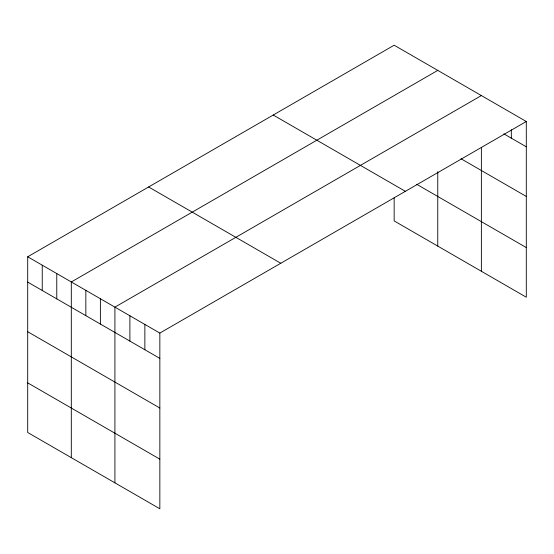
<?xml version="1.0" encoding="UTF-8"?>
<svg xmlns="http://www.w3.org/2000/svg" width="554" height="554" viewBox="0 0 554 554"><rect width="100%" height="100%" fill="white"/><g stroke="black" fill="none" stroke-linecap="round" stroke-linejoin="round"><path stroke-width="0.83" d="M27.7 256.786L159.843 333.079L159.843 508.787L27.7 432.494L27.7 256.786L394.157 45.213L526.3 121.506L526.3 297.214L394.157 220.921L394.157 197.82M437.764 70.393L71.307 281.965L71.307 457.673M481.371 95.565L114.913 307.138L114.913 482.846M159.843 333.079L526.3 121.506M503.835 133.839L526.3 146.81M461.018 158.756L526.3 196.441M416.684 184.295L526.3 247.583M273.226 115.031L405.369 191.324M148.631 186.968L280.774 263.261M27.7 282.09L159.843 358.383M27.7 331.721L159.843 408.014M27.7 382.862L159.843 459.155M511.321 129.726L511.321 138.161M481.371 147.399L481.371 271.273M437.764 171.747L437.764 246.101M144.864 324.429L144.864 349.733M129.892 315.787L129.892 341.091M100.378 298.744L100.378 324.048M85.842 290.351L85.842 315.655M56.771 273.572L56.771 298.876M42.236 265.179L42.236 290.483"/></g></svg>
